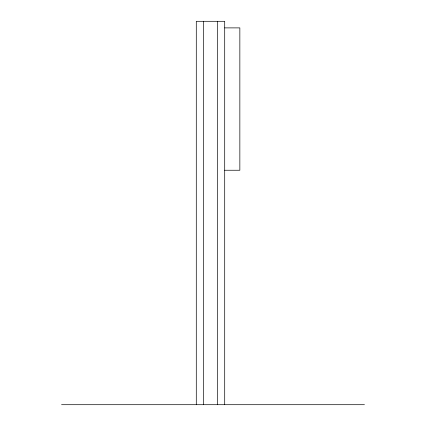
<?xml version="1.0" encoding="UTF-8"?>
<svg xmlns="http://www.w3.org/2000/svg" width="426" height="426" viewBox="0 0 426 426"><rect width="100%" height="100%" fill="white"/><g stroke="black" fill="none" stroke-linecap="round" stroke-linejoin="round"><path stroke-width="0.64" d="M224.704 27.887L239.849 27.887L239.849 170.246L224.704 170.246M61.552 404.7L364.448 404.7M224.704 404.7L224.704 21.3L196.29 21.3L196.29 404.7M217.601 21.3L217.601 404.7M203.394 21.3L203.394 404.7"/></g></svg>
